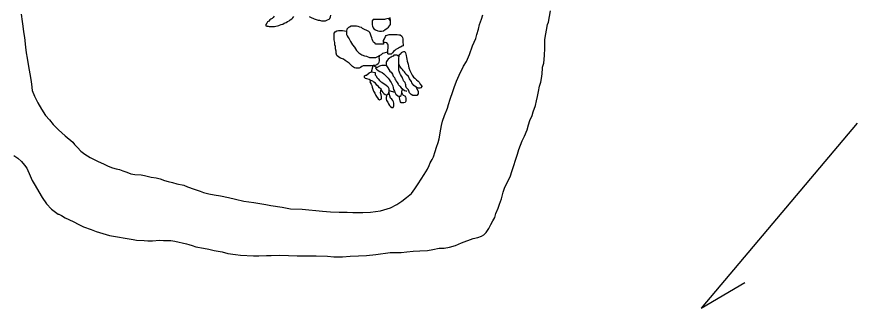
# Model space of a CAD drawing. Extents: x 0.1 to 12.2, y -2.2 to 12.7.
# Drawn here: x 4.16 to 12.2, y 4.46 to 7.24 of the extents above; entities that cross this region are included whole.
import ezdxf

# ---------------------------------------------------------------- set-up
doc = ezdxf.new("R2010")
doc.units = 0
doc.layers.add('LAYER1', color=7, linetype='CONTINUOUS')

msp = doc.modelspace()

# ---------------------------------------------------------------- linework, layer by layer
at = {"layer": 'LAYER1', "color": 7, "linetype": 'CONTINUOUS'}
for points in [[(4.1295, 5.916), (4.1685, 5.8912), (4.2039, 5.8593), (4.2323, 5.8238), (4.2535, 5.7954), (4.2854, 5.721), (4.3067, 5.6785), (4.3351, 5.6289), (4.3705, 5.5686), (4.4024, 5.5154), (4.4414, 5.4552), (4.491, 5.402), (4.5548, 5.3559), (4.5619, 5.3559), (4.5867, 5.3417), (4.6222, 5.3205), (4.6576, 5.3027), (4.7037, 5.2815), (4.7462, 5.2602), (4.7959, 5.2354), (4.8703, 5.207), (4.9164, 5.1893), (5.044, 5.1503), (5.2708, 5.1113), (5.3027, 5.1078), (5.3772, 5.1042), (5.4126, 5.1007), (5.4552, 5.1007), (5.5225, 5.1078), (5.5615, 5.1042), (5.6324, 5.1042), (5.6714, 5.0972), (5.7813, 5.0723), (5.8025, 5.0653), (5.8344, 5.0546), (5.8699, 5.044), (5.9443, 5.0298), (5.9939, 5.0192), (6.0471, 5.0085), (6.1216, 4.9944), (6.1783, 4.9802), (6.2492, 4.9696), (6.2988, 4.9625), (6.4228, 4.9554), (6.4725, 4.9554), (6.5469, 4.9589), (6.593, 4.9589), (6.671, 4.9625), (6.756, 4.9589), (6.8411, 4.9554), (6.8978, 4.9554), (6.9723, 4.9554), (7.0219, 4.9554), (7.1318, 4.9518), (7.192, 4.9483), (7.2736, 4.9483), (7.348, 4.9518), (7.426, 4.9554), (7.504, 4.9589), (7.5926, 4.9696), (7.7308, 4.9873), (7.7733, 4.9873), (7.8336, 4.9873), (7.8903, 4.9944), (7.9506, 5.0015), (8.0144, 5.005), (8.0853, 5.0085), (8.1384, 5.0156), (8.1987, 5.0298), (8.2448, 5.0298), (8.298, 5.0404), (8.3547, 5.0546), (8.4114, 5.0794), (8.5248, 5.122), (8.5673, 5.1326), (8.6028, 5.1432), (8.6241, 5.1574), (8.6489, 5.1787), (8.6737, 5.2177), (8.6914, 5.2567), (8.7127, 5.2921), (8.7304, 5.324), (8.741, 5.363), (8.7623, 5.4126), (8.7765, 5.4516), (8.7942, 5.5012), (8.8119, 5.5651), (8.8226, 5.604), (8.8793, 5.721), (8.8828, 5.7316), (8.8899, 5.7529), (8.9005, 5.7813), (8.9112, 5.8203), (8.9289, 5.8734), (8.9466, 5.9301), (8.9608, 5.9727), (8.9927, 6.0577), (9.014, 6.1003), (9.0388, 6.1605), (9.053, 6.2102), (9.0671, 6.2527), (9.0884, 6.2988), (9.099, 6.3342), (9.1203, 6.3945), (9.1309, 6.4406), (9.138, 6.4796), (9.1487, 6.5292), (9.1593, 6.5788), (9.1699, 6.6178), (9.177, 6.6532), (9.1841, 6.6993), (9.1876, 6.7525), (9.1876, 6.7631), (9.1983, 6.7986), (9.2054, 6.873), (9.2089, 6.9439), (9.2089, 7.0254), (9.2337, 7.1708), (9.2444, 7.192), (9.2621, 7.3019)], [(4.2004, 7.27), (4.211, 7.1991), (4.2146, 7.153), (4.2216, 7.0999), (4.2323, 7.0467), (4.2429, 6.9545), (4.2465, 6.8978), (4.2571, 6.8482), (4.2677, 6.7879), (4.2925, 6.6426), (4.2996, 6.6001), (4.3067, 6.5398), (4.328, 6.4831), (4.3599, 6.4193), (4.3953, 6.359), (4.4343, 6.2988), (4.4698, 6.2563), (4.5052, 6.2137), (4.5584, 6.1605), (4.6222, 6.1038)], [(4.6222, 6.1038), (4.6931, 6.0436), (4.7108, 6.0223), (4.7392, 5.9939), (4.7711, 5.9585), (4.81, 5.9301), (4.8597, 5.8982), (4.9306, 5.8628), (4.9944, 5.8344), (5.0334, 5.8132), (5.0723, 5.799), (5.1078, 5.7884), (5.1397, 5.7813), (5.1716, 5.7706), (5.2106, 5.7565), (5.2496, 5.7423), (5.2886, 5.7352), (5.3488, 5.7316), (5.3807, 5.7246), (5.4445, 5.7104), (5.4906, 5.7033), (5.5296, 5.6927), (5.5721, 5.6785), (5.6076, 5.6678), (5.6466, 5.6572), (5.6891, 5.6466), (5.7565, 5.6324), (5.7919, 5.6182), (5.8557, 5.5934), (5.9124, 5.5757), (5.9443, 5.5615), (5.9939, 5.5509), (6.0471, 5.5402), (6.1074, 5.5296), (6.1818, 5.5154), (6.2492, 5.4977), (6.3307, 5.48), (6.4264, 5.4658), (6.5398, 5.4481), (6.5894, 5.4374), (6.6958, 5.4233), (6.7773, 5.4055), (6.8872, 5.402), (7.0821, 5.3843), (7.1601, 5.3772), (7.2417, 5.3736), (7.3196, 5.3736), (7.3728, 5.3701), (7.4685, 5.3701), (7.5429, 5.3736), (7.6387, 5.3878), (7.7344, 5.4162), (7.7946, 5.4481), (7.8407, 5.48), (7.8868, 5.5154), (7.9329, 5.5544), (7.9648, 5.597), (7.9967, 5.6466), (8.025, 5.6891), (8.0534, 5.7352), (8.0853, 5.7848), (8.103, 5.8203), (8.1136, 5.8451), (8.1314, 5.877), (8.1455, 5.9053), (8.1597, 5.955), (8.1739, 5.9975), (8.1881, 6.04), (8.1987, 6.0755), (8.2129, 6.1676), (8.22, 6.2031), (8.2306, 6.2456), (8.2483, 6.2988), (8.2767, 6.3697), (8.2873, 6.4051), (8.305, 6.4547), (8.3299, 6.5292), (8.3405, 6.5682), (8.3653, 6.6284), (8.3901, 6.6851), (8.4326, 6.7702), (8.461, 6.8163), (8.4894, 6.8836), (8.5177, 6.9652), (8.5496, 7.0361), (8.5603, 7.0751), (8.5744, 7.1247), (8.5851, 7.1708), (8.6028, 7.2204), (8.617, 7.2629)], [(12.197, 6.2243), (10.7047, 4.4556)], [(10.7047, 4.4556), (11.1208, 4.703)]]:
    msp.add_lwpolyline(points, dxfattribs=at)
at = {"layer": 'LAYER1', "color": 4, "linetype": 'CONTINUOUS'}
for points in [[(6.6213, 7.2487), (6.6107, 7.2381), (6.6001, 7.2275), (6.5894, 7.2204), (6.5788, 7.2133), (6.5682, 7.2027), (6.5575, 7.1956), (6.5505, 7.1814), (6.5398, 7.1708), (6.5398, 7.1637), (6.5398, 7.1566), (6.5505, 7.153), (6.5611, 7.153), (6.6036, 7.1495)], [(6.554, 7.1566), (6.554, 7.1566), (6.554, 7.1566), (6.5717, 7.1495), (6.5824, 7.1495), (6.5894, 7.1495), (6.6036, 7.1495), (6.6249, 7.1495), (6.6639, 7.1601), (6.671, 7.1637), (6.6887, 7.1708), (6.7029, 7.1743), (6.717, 7.1814), (6.7348, 7.1885), (6.7489, 7.1991), (6.7631, 7.2062), (6.7738, 7.2133), (6.7879, 7.2239), (6.7986, 7.2346), (6.8092, 7.2452)], [(6.9545, 7.2452), (6.9794, 7.2346), (6.99, 7.231), (7.0042, 7.2239), (7.0219, 7.2168), (7.0396, 7.2098), (7.0538, 7.2098), (7.0715, 7.2062), (7.0963, 7.2062), (7.1105, 7.2062), (7.1318, 7.2133), (7.1459, 7.2204), (7.153, 7.2275), (7.1601, 7.2417), (7.1637, 7.2594)], [(7.7344, 7.2062), (7.7308, 7.2346), (7.7166, 7.2275), (7.6989, 7.2239), (7.6847, 7.2204), (7.6741, 7.2168), (7.667, 7.2168), (7.6493, 7.2168), (7.6316, 7.2168), (7.6209, 7.2168), (7.5997, 7.2168), (7.5819, 7.2168), (7.5678, 7.2168), (7.5571, 7.2062), (7.5571, 7.192), (7.5571, 7.1778), (7.5571, 7.1672), (7.5607, 7.153), (7.5678, 7.1389), (7.5748, 7.1282), (7.589, 7.1176), (7.6103, 7.1105), (7.628, 7.107), (7.6457, 7.107), (7.667, 7.1105), (7.6812, 7.1211), (7.6989, 7.1318), (7.7131, 7.1459), (7.7237, 7.1566), (7.7344, 7.1708), (7.7344, 7.1814), (7.7344, 7.192), (7.7344, 7.2062), (7.7166, 7.2275)], [(7.628, 6.873), (7.6209, 6.8517), (7.6245, 6.8411), (7.6245, 6.8269), (7.6209, 6.8057), (7.6138, 6.795), (7.6032, 6.7844), (7.5855, 6.7773), (7.5678, 6.7773), (7.55, 6.7738), (7.5323, 6.7738), (7.511, 6.7738), (7.4898, 6.7738), (7.4721, 6.7738), (7.4579, 6.7667), (7.4472, 6.7596), (7.4331, 6.7525), (7.4153, 6.7525), (7.4012, 6.7525), (7.387, 6.756), (7.3693, 6.7667), (7.3551, 6.7809), (7.3374, 6.7986), (7.3196, 6.8128), (7.2984, 6.8269), (7.2842, 6.8376), (7.2558, 6.8482), (7.2381, 6.8588), (7.2204, 6.873), (7.2133, 6.8943), (7.2133, 6.9155), (7.2062, 6.9368), (7.2062, 6.9581), (7.1991, 6.9758), (7.1991, 6.9971), (7.1956, 7.0219), (7.1956, 7.0467), (7.1956, 7.068), (7.1956, 7.0857), (7.2027, 7.0999), (7.2204, 7.1105), (7.2346, 7.114), (7.2558, 7.114), (7.2736, 7.114), (7.3125, 7.107)], [(7.667, 6.9971), (7.667, 6.9829), (7.6599, 6.9829), (7.6493, 6.9829), (7.6351, 6.9829), (7.6209, 6.9829), (7.6067, 6.9829), (7.5926, 6.9829), (7.5819, 6.9935), (7.5713, 7.0006), (7.5642, 7.0148), (7.5571, 7.029), (7.5536, 7.0432), (7.5465, 7.0573), (7.5429, 7.0786), (7.5359, 7.0928), (7.5252, 7.1034), (7.5075, 7.114), (7.4827, 7.1211), (7.465, 7.1318), (7.4543, 7.1424), (7.4401, 7.1459), (7.4224, 7.1495), (7.4082, 7.153), (7.3941, 7.153), (7.3799, 7.153), (7.3657, 7.153), (7.3551, 7.153), (7.3409, 7.1459), (7.3303, 7.1424), (7.3161, 7.1247), (7.3125, 7.107), (7.3125, 7.0892), (7.3125, 7.0751), (7.3196, 7.0609), (7.3267, 7.0467), (7.3374, 7.0325), (7.3515, 7.0077), (7.3693, 6.9758), (7.387, 6.9545), (7.4082, 6.9226), (7.4295, 6.8978), (7.4579, 6.8801), (7.4827, 6.8695), (7.504, 6.8659), (7.5323, 6.8553), (7.5465, 6.8553), (7.5678, 6.8553), (7.5926, 6.8553), (7.6103, 6.8624), (7.628, 6.873), (7.6457, 6.8836), (7.6599, 6.8943), (7.706, 6.9085)], [(7.667, 6.9971), (7.667, 7.0006), (7.667, 7.0042), (7.667, 7.0183), (7.6741, 7.0325), (7.6847, 7.0538), (7.6918, 7.0644), (7.7095, 7.0715), (7.7202, 7.0751), (7.7344, 7.0751), (7.7485, 7.0751), (7.7698, 7.0751), (7.7982, 7.0751), (7.8123, 7.0715), (7.8265, 7.0715), (7.8407, 7.0573), (7.8478, 7.0467), (7.8513, 7.0325), (7.8513, 7.0183), (7.8513, 7.0006), (7.8549, 6.9758), (7.8549, 6.9652), (7.8442, 6.9616), (7.8301, 6.9545), (7.8194, 6.951), (7.8088, 6.9439), (7.7982, 6.9368), (7.784, 6.9297), (7.7733, 6.9226), (7.7627, 6.912), (7.7521, 6.8978), (7.7379, 6.8872), (7.7237, 6.8872), (7.7131, 6.8872), (7.706, 6.8907), (7.706, 6.8943), (7.706, 6.9085), (7.706, 6.9262), (7.7095, 6.9439), (7.7095, 6.9616), (7.7095, 6.9723), (7.706, 6.9829), (7.6989, 6.9935), (7.6812, 6.9971), (7.667, 6.9971)], [(7.8123, 6.8624), (7.7946, 6.8766), (7.7875, 6.8766), (7.7804, 6.8766), (7.7769, 6.8766), (7.7663, 6.8766), (7.7592, 6.8659), (7.7485, 6.8624), (7.7379, 6.8588), (7.7308, 6.8553), (7.7237, 6.8482), (7.7095, 6.8376), (7.7025, 6.8269), (7.6954, 6.8163), (7.6918, 6.8057), (7.6918, 6.7879), (7.6954, 6.7738), (7.706, 6.756), (7.7166, 6.7383), (7.7273, 6.7241), (7.7379, 6.7135), (7.745, 6.7029), (7.7521, 6.6958), (7.7556, 6.6851), (7.7592, 6.6745), (7.7698, 6.6639), (7.7733, 6.6497), (7.7804, 6.6391), (7.7875, 6.6284), (7.7982, 6.6143), (7.8052, 6.6001), (7.8088, 6.593), (7.823, 6.5788), (7.8336, 6.5646), (7.8478, 6.554), (7.8655, 6.5398), (7.8797, 6.5363), (7.8868, 6.5327), (7.8903, 6.5398), (7.8903, 6.5398)], [(7.8123, 6.8624), (7.8123, 6.8659), (7.8159, 6.8801), (7.8336, 6.8943), (7.8371, 6.9014), (7.8513, 6.9085), (7.862, 6.912), (7.8691, 6.912), (7.8761, 6.8978), (7.8797, 6.8872), (7.8832, 6.873), (7.8868, 6.8553), (7.8903, 6.8376), (7.8939, 6.8198), (7.901, 6.7915), (7.9045, 6.7702), (7.908, 6.756), (7.9187, 6.7312), (7.9293, 6.7029), (7.9399, 6.6851), (7.9541, 6.6674), (7.9648, 6.6568), (7.9825, 6.6391), (7.9967, 6.6284), (8.0073, 6.6178), (8.0179, 6.6001), (8.0321, 6.5788), (8.0321, 6.5753), (8.0215, 6.5646), (8.0144, 6.5611), (8.0002, 6.5611), (7.9896, 6.5646), (7.9789, 6.5717), (7.9577, 6.5859), (7.947, 6.6001), (7.9364, 6.6107), (7.9329, 6.6249), (7.9222, 6.6391), (7.9151, 6.6497), (7.9045, 6.671), (7.8797, 6.6958), (7.8726, 6.7064), (7.8655, 6.717), (7.8584, 6.7277), (7.8478, 6.7383), (7.8336, 6.7525), (7.823, 6.7702), (7.8159, 6.7844), (7.8123, 6.795), (7.8123, 6.8198), (7.8123, 6.834), (7.8159, 6.8801)], [(7.55, 6.717), (7.5678, 6.7773), (7.6067, 6.7596)], [(7.6954, 6.7738), (7.6812, 6.7773), (7.6741, 6.7773), (7.667, 6.7773), (7.6493, 6.7773), (7.6387, 6.7738), (7.628, 6.7702), (7.6067, 6.7596), (7.589, 6.7525), (7.5997, 6.7419), (7.6138, 6.7312), (7.6316, 6.7206), (7.6528, 6.71), (7.6706, 6.6993), (7.6847, 6.6816), (7.7095, 6.6568), (7.7202, 6.6426), (7.7308, 6.6284), (7.7379, 6.6143), (7.7485, 6.5965), (7.7556, 6.5824), (7.7592, 6.5646), (7.7627, 6.5469), (7.7698, 6.5327), (7.7733, 6.5221), (7.784, 6.5044), (7.8017, 6.4866), (7.8159, 6.4831), (7.8265, 6.4831), (7.8336, 6.4902), (7.8371, 6.5044), (7.8407, 6.515), (7.8407, 6.5256), (7.8478, 6.554)], [(7.9789, 6.5717), (7.9967, 6.5292), (7.9967, 6.5221), (7.9967, 6.5079), (7.986, 6.4902), (7.9718, 6.4902), (7.947, 6.4902), (7.9293, 6.5008), (7.9151, 6.515), (7.9045, 6.5434), (7.8868, 6.5646), (7.8797, 6.5788), (7.8797, 6.593), (7.8761, 6.6036), (7.8726, 6.6143), (7.8584, 6.632), (7.8549, 6.6426), (7.8478, 6.6568), (7.8442, 6.6674), (7.8371, 6.6745), (7.8301, 6.6922), (7.823, 6.7029), (7.8194, 6.7135), (7.8159, 6.7241), (7.8123, 6.7312), (7.8123, 6.7454), (7.8123, 6.756), (7.8123, 6.7702), (7.8123, 6.7844), (7.8123, 6.7986), (7.8123, 6.7986)], [(7.5855, 6.71), (7.5855, 6.71), (7.5855, 6.7029), (7.5855, 6.6887), (7.5961, 6.6781), (7.6032, 6.6639), (7.6138, 6.6497), (7.628, 6.6355), (7.6387, 6.6249), (7.6493, 6.6178), (7.6635, 6.6072), (7.6776, 6.6001), (7.6918, 6.5894), (7.706, 6.5753), (7.7166, 6.5575), (7.7166, 6.5398), (7.7166, 6.5221), (7.706, 6.5008), (7.6954, 6.4937), (7.6812, 6.4973), (7.6706, 6.5079), (7.6635, 6.5186), (7.6528, 6.5327), (7.6422, 6.5505), (7.628, 6.5646), (7.6138, 6.5788), (7.6032, 6.5894), (7.589, 6.6072), (7.5748, 6.6178), (7.5642, 6.6284), (7.5536, 6.632), (7.5429, 6.6355), (7.5288, 6.6426), (7.5075, 6.6497), (7.4933, 6.6532), (7.4827, 6.6639), (7.4827, 6.6781), (7.4969, 6.6851), (7.504, 6.6851), (7.5288, 6.7064), (7.55, 6.717), (7.5855, 6.71)], [(7.5429, 6.6355), (7.5359, 6.6249), (7.5394, 6.6143), (7.5465, 6.6001), (7.5536, 6.5859), (7.5571, 6.5717), (7.5642, 6.5505), (7.5713, 6.5327), (7.5819, 6.5115), (7.5926, 6.4902), (7.5997, 6.4796), (7.6138, 6.4583), (7.628, 6.4477), (7.6422, 6.4547), (7.6457, 6.4654), (7.6457, 6.4796), (7.6422, 6.4973), (7.6387, 6.515), (7.6422, 6.5505)], [(7.7166, 6.5398), (7.7733, 6.5221)], [(7.7344, 6.4654), (7.7166, 6.5221)], [(7.8407, 6.515), (7.8513, 6.4973), (7.8549, 6.4937), (7.8655, 6.4902), (7.8691, 6.4831), (7.8761, 6.476), (7.8797, 6.4689), (7.8797, 6.4547), (7.8797, 6.4441), (7.8797, 6.4406), (7.8797, 6.437), (7.8726, 6.4228), (7.862, 6.4193), (7.8513, 6.4193), (7.8407, 6.4193), (7.8336, 6.4193), (7.8301, 6.4299), (7.8265, 6.4406), (7.823, 6.4547), (7.8194, 6.4689), (7.8159, 6.4831)], [(7.6954, 6.4937), (7.6918, 6.4654), (7.6918, 6.4583), (7.6954, 6.4441), (7.706, 6.4264), (7.7131, 6.4122), (7.7237, 6.3945), (7.7344, 6.3839), (7.745, 6.3768), (7.7592, 6.3768), (7.7663, 6.3909), (7.7663, 6.4016), (7.7663, 6.4158), (7.7627, 6.4299), (7.7556, 6.4441), (7.745, 6.4547), (7.7344, 6.4654), (7.7344, 6.4654)]]:
    msp.add_lwpolyline(points, dxfattribs=at)

doc.saveas('drawing.dxf')
